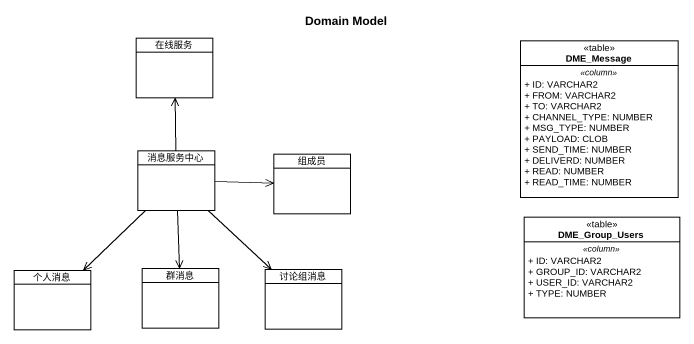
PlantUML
@startuml
title Domain Model
hide circle
hide empty members
skinparam classAttributeIconSize 0
class 在线服务
class DME_Message <<table>> {
  .. <<column>> ..
  + ID: VARCHAR2
  + FROM: VARCHAR2
  + TO: VARCHAR2
  + CHANNEL_TYPE: NUMBER
  + MSG_TYPE: NUMBER
  + PAYLOAD: CLOB
  + SEND_TIME: NUMBER
  + DELIVERD: NUMBER
  + READ: NUMBER
  + READ_TIME: NUMBER
}
class 消息服务中心
class 组成员
class DME_Group_Users <<table>> {
  .. <<column>> ..
  + ID: VARCHAR2
  + GROUP_ID: VARCHAR2
  + USER_ID: VARCHAR2
  + TYPE: NUMBER
}
class 个人消息
class 群消息
class 讨论组消息
消息服务中心 -up-> 在线服务
消息服务中心 -right-> 组成员
消息服务中心 --> 个人消息
消息服务中心 --> 群消息
消息服务中心 --> 讨论组消息
@enduml
